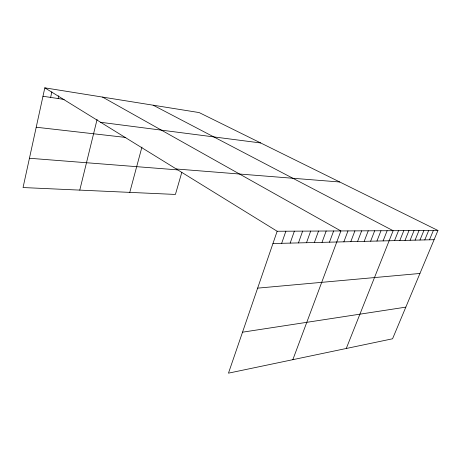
<?xml version="1.0" encoding="UTF-8"?>
<svg xmlns="http://www.w3.org/2000/svg" width="461" height="461" viewBox="0 0 461 461"><rect width="100%" height="100%" fill="white"/><g stroke="black" fill="none" stroke-linecap="round" stroke-linejoin="round"><path stroke-width="0.69" d="M437.95 230.483L277.159 231.249L228.466 373.162L392.559 338.789L437.95 230.483L199.152 112.57L44.815 87.838L23.05 187.546L175.416 194.444L181.836 172.293M50.624 97.409L51.857 91.848M58.138 98.539L58.76 95.784M79.782 190.116L97.087 119.445M129.772 192.381L141.936 147.059M281.683 243.304L285.878 231.209M290.176 243.103L294.372 231.168M298.451 242.907L302.635 231.128M306.513 242.716L310.685 231.094M314.367 242.532L318.528 231.053M322.02 242.348L326.169 231.019M329.482 242.175L333.62 230.984M292.844 359.678L340.892 230.949L102.561 97.092M343.866 241.835L347.98 230.915M350.798 241.668L354.895 230.88M357.569 241.506L361.649 230.852M364.178 241.351L368.247 230.817M370.632 241.201L374.684 230.788M376.942 241.051L380.976 230.759M383.103 240.901L387.125 230.725M346.263 348.487L393.135 230.696L153.167 105.2M394.53 240.63L398.523 230.673M399.825 240.509L403.796 230.65M405.012 240.383L408.97 230.621M410.1 240.262L414.041 230.598M415.084 240.146L419.009 230.575M419.971 240.031L423.884 230.552M424.771 239.916L428.661 230.529M429.473 239.806L433.352 230.506M242.526 332.185L405.824 307.135M257.636 288.142L419.936 273.465M272.952 243.512L434.089 239.697M29.446 158.256L177.606 169.879M176.304 168.997L339.751 181.997M36.217 127.23L125.801 137.453M100.642 122.298L260.713 142.968M42.977 96.263L64.183 99.449M44.815 87.838L277.159 231.249"/></g></svg>
